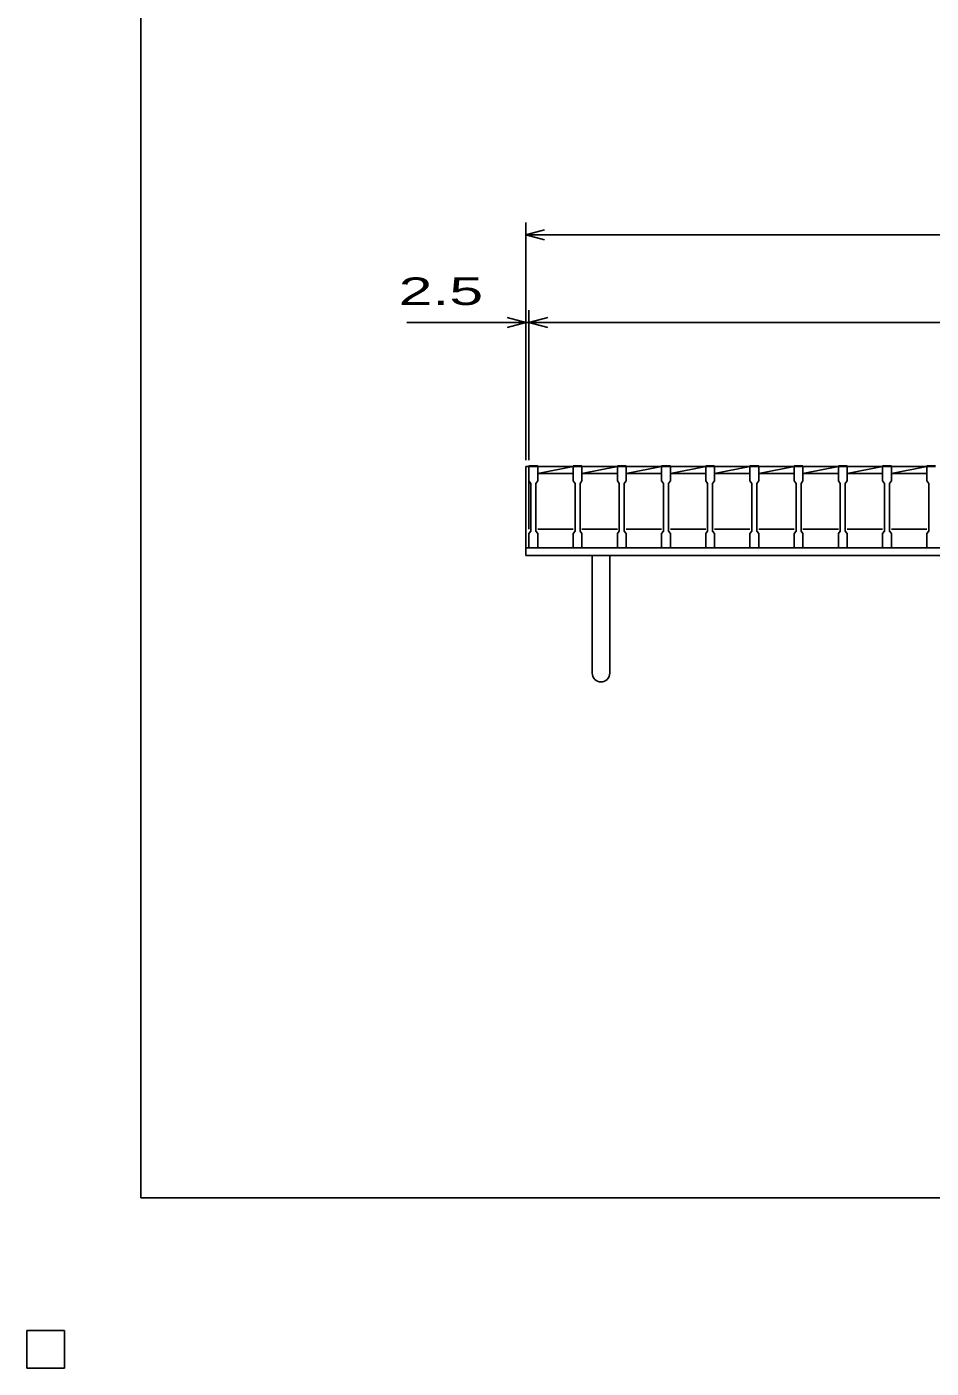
# Model space of a CAD drawing. Units: millimetres, scale not verified. Extents: x -1820 to 1731, y -1282 to 1054.
# Drawn here: x -1820 to -1098, y -1282 to -211 of the extents above; entities that cross this region are included whole.
import ezdxf
from ezdxf.enums import TextEntityAlignment as Align

# ---------------------------------------------------------------- set-up
doc = ezdxf.new("R2010")
doc.units = ezdxf.units.MM
doc.header["$LTSCALE"] = 10
for name, color, linetype, lineweight in [('0_2', 150, 'Continuous', 25), ('16', 3, 'Continuous', 25), ('19', 6, 'Continuous', 25), ('22', 4, 'Continuous', 25), ('24', 2, 'Continuous', 25), ('32', 4, 'Continuous', 25)]:
    doc.layers.add(name, color=color, linetype=linetype, lineweight=lineweight)
doc.styles.add('ベクトル', font='')
doc.styles.get('ベクトル').set_extended_font_data('ベクトル')

msp = doc.modelspace()

# ---------------------------------------------------------------- linework, layer by layer
at = {"layer": '0_2'}
for p, q in [((-1729, -1146.5), (-1729, 1053.5)), ((1731, -1146.5), (-1729, -1146.5)), ((-1790, -1252.5), (-1820, -1252.5)), ((-1820, -1252.5), (-1820, -1282.5)), ((-1790, -1252.5), (-1820, -1252.5)), ((-1820, -1252.5), (-1820, -1282.5)), ((-1790, -1252.5), (-1820, -1252.5)), ((-1820, -1252.5), (-1820, -1282.5)), ((-1790, -1252.5), (-1820, -1252.5)), ((-1820, -1252.5), (-1820, -1282.5)), ((-1790, -1252.5), (-1820, -1252.5)), ((-1820, -1252.5), (-1820, -1282.5)), ((-1790, -1282.5), (-1790, -1252.5)), ((-1790, -1282.5), (-1790, -1252.5)), ((-1790, -1282.5), (-1790, -1252.5)), ((-1790, -1282.5), (-1790, -1252.5)), ((-1790, -1282.5), (-1790, -1252.5)), ((-1820, -1282.5), (-1790, -1282.5)), ((-1820, -1282.5), (-1790, -1282.5)), ((-1820, -1282.5), (-1790, -1282.5)), ((-1820, -1282.5), (-1790, -1282.5)), ((-1820, -1282.5), (-1790, -1282.5))]:
    msp.add_line(p, q, dxfattribs=at)
at = {"layer": '16'}
for p, q in [((-1419, -562.5), (-1419, -561.8)), ((-1419, -561.8), (-1412, -561.8)), ((-1419, -562.5), (-1419, -574)), ((-1412, -562.5), (-1419, -562.5)), ((-1419, -562.5), (-1419, -612.5)), ((-1412, -561.8), (-1412, -562.5)), ((-1412, -574), (-1412, -562.5)), ((-1412, -562.5), (-1383.7, -562.5)), ((-1412, -568), (-1383.7, -562.5)), ((-1383.7, -562.5), (-1383.7, -561.8)), ((-1383.7, -561.8), (-1376.7, -561.8)), ((-1383.7, -562.5), (-1383.7, -574)), ((-1376.7, -562.5), (-1383.7, -562.5)), ((-1376.7, -561.8), (-1376.7, -562.5)), ((-1376.7, -574), (-1376.7, -562.5)), ((-1376.7, -562.5), (-1348.4, -562.5)), ((-1376.7, -568), (-1348.4, -562.5)), ((-1348.4, -562.5), (-1348.4, -561.8)), ((-1348.4, -561.8), (-1341.4, -561.8)), ((-1348.4, -562.5), (-1348.4, -574)), ((-1341.4, -562.5), (-1348.4, -562.5)), ((-1341.4, -561.8), (-1341.4, -562.5)), ((-1341.4, -574), (-1341.4, -562.5)), ((-1341.4, -562.5), (-1313.1, -562.5)), ((-1341.4, -568), (-1313.1, -562.5)), ((-1313.1, -562.5), (-1313.1, -561.8)), ((-1313.1, -561.8), (-1306.1, -561.8)), ((-1313.1, -562.5), (-1313.1, -574)), ((-1306.1, -562.5), (-1313.1, -562.5)), ((-1306.1, -561.8), (-1306.1, -562.5)), ((-1306.1, -574), (-1306.1, -562.5)), ((-1306.1, -562.5), (-1277.8, -562.5)), ((-1306.1, -568), (-1277.8, -562.5)), ((-1277.8, -562.5), (-1277.8, -561.8)), ((-1277.8, -561.8), (-1270.8, -561.8)), ((-1277.8, -562.5), (-1277.8, -574)), ((-1270.8, -562.5), (-1277.8, -562.5)), ((-1270.8, -561.8), (-1270.8, -562.5)), ((-1270.8, -574), (-1270.8, -562.5)), ((-1270.8, -562.5), (-1242.5, -562.5)), ((-1270.8, -568), (-1242.5, -562.5)), ((-1242.5, -562.5), (-1242.5, -561.8)), ((-1242.5, -561.8), (-1235.5, -561.8)), ((-1242.5, -562.5), (-1242.5, -574)), ((-1235.5, -562.5), (-1242.5, -562.5)), ((-1235.5, -561.8), (-1235.5, -562.5)), ((-1235.5, -574), (-1235.5, -562.5)), ((-1235.5, -562.5), (-1207.2, -562.5)), ((-1235.5, -568), (-1207.2, -562.5)), ((-1207.2, -562.5), (-1207.2, -561.8)), ((-1207.2, -561.8), (-1200.2, -561.8)), ((-1207.2, -562.5), (-1207.2, -574)), ((-1200.2, -562.5), (-1207.2, -562.5)), ((-1200.2, -561.8), (-1200.2, -562.5)), ((-1200.2, -574), (-1200.2, -562.5)), ((-1200.2, -562.5), (-1171.9, -562.5)), ((-1200.2, -568), (-1171.9, -562.5)), ((-1171.9, -562.5), (-1171.9, -561.8)), ((-1171.9, -561.8), (-1164.9, -561.8)), ((-1171.9, -562.5), (-1171.9, -574)), ((-1164.9, -562.5), (-1171.9, -562.5)), ((-1164.9, -561.8), (-1164.9, -562.5)), ((-1164.9, -574), (-1164.9, -562.5)), ((-1164.9, -562.5), (-1136.6, -562.5)), ((-1164.9, -568), (-1136.6, -562.5)), ((-1136.6, -562.5), (-1136.6, -561.8)), ((-1136.6, -561.8), (-1129.6, -561.8)), ((-1136.6, -562.5), (-1136.6, -574)), ((-1129.6, -562.5), (-1136.6, -562.5)), ((-1129.6, -561.8), (-1129.6, -562.5)), ((-1129.6, -574), (-1129.6, -562.5)), ((-1129.6, -562.5), (-1101.3, -562.5)), ((-1129.6, -568), (-1101.3, -562.5)), ((-1101.3, -562.5), (-1101.3, -561.8)), ((-1101.3, -561.8), (-1094.3, -561.8)), ((-1101.3, -562.5), (-1101.3, -574)), ((-1094.3, -562.5), (-1101.3, -562.5)), ((-1419, -574), (-1417.5, -576)), ((-1417.5, -576), (-1417.5, -614)), ((-1413.5, -576), (-1412, -574)), ((-1413.5, -614), (-1413.5, -576)), ((-1412, -568), (-1383.7, -568)), ((-1383.7, -574), (-1382.2, -576)), ((-1382.2, -576), (-1382.2, -614)), ((-1378.2, -576), (-1376.7, -574)), ((-1378.2, -614), (-1378.2, -576)), ((-1376.7, -568), (-1348.4, -568)), ((-1348.4, -574), (-1346.9, -576)), ((-1346.9, -576), (-1346.9, -614)), ((-1342.9, -576), (-1341.4, -574)), ((-1342.9, -614), (-1342.9, -576)), ((-1341.4, -568), (-1313.1, -568)), ((-1313.1, -574), (-1311.6, -576)), ((-1311.6, -576), (-1311.6, -614)), ((-1307.6, -576), (-1306.1, -574)), ((-1307.6, -614), (-1307.6, -576)), ((-1306.1, -568), (-1277.8, -568)), ((-1277.8, -574), (-1276.3, -576)), ((-1276.3, -576), (-1276.3, -614)), ((-1272.3, -576), (-1270.8, -574)), ((-1272.3, -614), (-1272.3, -576)), ((-1270.8, -568), (-1242.5, -568)), ((-1242.5, -574), (-1241, -576)), ((-1241, -576), (-1241, -614)), ((-1237, -576), (-1235.5, -574)), ((-1237, -614), (-1237, -576)), ((-1235.5, -568), (-1207.2, -568)), ((-1207.2, -574), (-1205.7, -576)), ((-1205.7, -576), (-1205.7, -614)), ((-1201.7, -576), (-1200.2, -574)), ((-1201.7, -614), (-1201.7, -576)), ((-1200.2, -568), (-1171.9, -568)), ((-1171.9, -574), (-1170.4, -576)), ((-1170.4, -576), (-1170.4, -614)), ((-1166.4, -576), (-1164.9, -574)), ((-1166.4, -614), (-1166.4, -576)), ((-1164.9, -568), (-1136.6, -568)), ((-1136.6, -574), (-1135.1, -576)), ((-1135.1, -576), (-1135.1, -614)), ((-1131.1, -576), (-1129.6, -574)), ((-1131.1, -614), (-1131.1, -576)), ((-1129.6, -568), (-1101.3, -568)), ((-1101.3, -574), (-1099.8, -576)), ((-1099.8, -576), (-1099.8, -614)), ((-1417.5, -614), (-1419, -616)), ((-1419, -616), (-1419, -627.5)), ((-1412, -616), (-1413.5, -614)), ((-1412, -612.5), (-1383.7, -612.5)), ((-1412, -627.5), (-1412, -616)), ((-1382.2, -614), (-1383.7, -616)), ((-1383.7, -616), (-1383.7, -627.5)), ((-1376.7, -616), (-1378.2, -614)), ((-1376.7, -612.5), (-1348.4, -612.5)), ((-1376.7, -627.5), (-1376.7, -616)), ((-1346.9, -614), (-1348.4, -616)), ((-1348.4, -616), (-1348.4, -627.5)), ((-1341.4, -616), (-1342.9, -614)), ((-1341.4, -612.5), (-1313.1, -612.5)), ((-1341.4, -627.5), (-1341.4, -616)), ((-1311.6, -614), (-1313.1, -616)), ((-1313.1, -616), (-1313.1, -627.5)), ((-1306.1, -616), (-1307.6, -614)), ((-1306.1, -612.5), (-1277.8, -612.5)), ((-1306.1, -627.5), (-1306.1, -616)), ((-1276.3, -614), (-1277.8, -616)), ((-1277.8, -616), (-1277.8, -627.5)), ((-1270.8, -616), (-1272.3, -614)), ((-1270.8, -612.5), (-1242.5, -612.5)), ((-1270.8, -627.5), (-1270.8, -616)), ((-1241, -614), (-1242.5, -616)), ((-1242.5, -616), (-1242.5, -627.5)), ((-1235.5, -616), (-1237, -614)), ((-1235.5, -612.5), (-1207.2, -612.5)), ((-1235.5, -627.5), (-1235.5, -616)), ((-1205.7, -614), (-1207.2, -616)), ((-1207.2, -616), (-1207.2, -627.5)), ((-1200.2, -616), (-1201.7, -614)), ((-1200.2, -612.5), (-1171.9, -612.5)), ((-1200.2, -627.5), (-1200.2, -616)), ((-1170.4, -614), (-1171.9, -616)), ((-1171.9, -616), (-1171.9, -627.5)), ((-1164.9, -616), (-1166.4, -614)), ((-1164.9, -612.5), (-1136.6, -612.5)), ((-1164.9, -627.5), (-1164.9, -616)), ((-1135.1, -614), (-1136.6, -616)), ((-1136.6, -616), (-1136.6, -627.5)), ((-1129.6, -616), (-1131.1, -614)), ((-1129.6, -612.5), (-1101.3, -612.5)), ((-1129.6, -627.5), (-1129.6, -616)), ((-1099.8, -614), (-1101.3, -616)), ((-1101.3, -616), (-1101.3, -627.5)), ((-1419, -627.5), (-1412, -627.5)), ((-1383.7, -627.5), (-1376.7, -627.5)), ((-1348.4, -627.5), (-1341.4, -627.5)), ((-1313.1, -627.5), (-1306.1, -627.5)), ((-1277.8, -627.5), (-1270.8, -627.5)), ((-1242.5, -627.5), (-1235.5, -627.5)), ((-1207.2, -627.5), (-1200.2, -627.5)), ((-1171.9, -627.5), (-1164.9, -627.5)), ((-1136.6, -627.5), (-1129.6, -627.5)), ((-1101.3, -627.5), (-1094.3, -627.5)), ((-1790, -1252.5), (-1820, -1252.5)), ((-1820, -1252.5), (-1820, -1282.5)), ((-1790, -1252.5), (-1820, -1252.5)), ((-1820, -1252.5), (-1820, -1282.5)), ((-1790, -1252.5), (-1820, -1252.5)), ((-1820, -1252.5), (-1820, -1282.5)), ((-1790, -1252.5), (-1820, -1252.5)), ((-1820, -1252.5), (-1820, -1282.5)), ((-1790, -1252.5), (-1820, -1252.5)), ((-1820, -1252.5), (-1820, -1282.5)), ((-1790, -1282.5), (-1790, -1252.5)), ((-1790, -1282.5), (-1790, -1252.5)), ((-1790, -1282.5), (-1790, -1252.5)), ((-1790, -1282.5), (-1790, -1252.5)), ((-1790, -1282.5), (-1790, -1252.5)), ((-1820, -1282.5), (-1790, -1282.5)), ((-1820, -1282.5), (-1790, -1282.5)), ((-1820, -1282.5), (-1790, -1282.5)), ((-1820, -1282.5), (-1790, -1282.5)), ((-1820, -1282.5), (-1790, -1282.5))]:
    msp.add_line(p, q, dxfattribs=at)
at = {"layer": '19'}
for p, q in [((-1421.5, -627.5), (-1421.5, -562.5)), ((-1421.5, -562.5), (-1419, -562.5)), ((-1421.5, -627.5), (-421.5, -627.5)), ((-1421.5, -633.5), (-1421.5, -627.5)), ((-421.5, -633.5), (-1421.5, -633.5)), ((-1368.5, -633.5), (-1368.5, -727.5)), ((-1354.5, -727.5), (-1354.5, -633.5))]:
    msp.add_line(p, q, dxfattribs=at)
msp.add_arc((-1361.5, -727.5), 7, 180, 0, dxfattribs=at)
at = {"layer": '22'}
for p, q in [((-1421.5, -557.5), (-1421.5, -367.5)), ((-1421.5, -377.5), (-1406.5, -373.5)), ((-1406.5, -381.5), (-1421.5, -377.5)), ((-1421.5, -377.5), (-421.5, -377.5)), ((-1421.5, -557.5), (-1421.5, -437.5)), ((-1419, -557.5), (-1419, -437.5)), ((-1516.5, -447.5), (-1421.5, -447.5)), ((-1421.5, -447.5), (-1436.5, -443.5)), ((-1436.5, -451.5), (-1421.5, -447.5)), ((-1421.5, -447.5), (-1419, -447.5)), ((-1419, -447.5), (-1404, -443.5)), ((-1404, -451.5), (-1419, -447.5)), ((-1419, -447.5), (-424, -447.5))]:
    msp.add_line(p, q, dxfattribs=at)
at = {"layer": '22', "color": 2}
for p, q in [((-1790, -1252.5), (-1820, -1252.5)), ((-1820, -1252.5), (-1820, -1282.5)), ((-1790, -1252.5), (-1820, -1252.5)), ((-1820, -1252.5), (-1820, -1282.5)), ((-1790, -1252.5), (-1820, -1252.5)), ((-1820, -1252.5), (-1820, -1282.5)), ((-1790, -1282.5), (-1790, -1252.5)), ((-1790, -1282.5), (-1790, -1252.5)), ((-1790, -1282.5), (-1790, -1252.5)), ((-1820, -1282.5), (-1790, -1282.5)), ((-1820, -1282.5), (-1790, -1282.5)), ((-1820, -1282.5), (-1790, -1282.5))]:
    msp.add_line(p, q, dxfattribs=at)
at = {"layer": '24', "color": 4}
for p, q in [((-1790, -1252.5), (-1820, -1252.5)), ((-1820, -1252.5), (-1820, -1282.5)), ((-1790, -1252.5), (-1820, -1252.5)), ((-1820, -1252.5), (-1820, -1282.5)), ((-1790, -1252.5), (-1820, -1252.5)), ((-1820, -1252.5), (-1820, -1282.5)), ((-1790, -1282.5), (-1790, -1252.5)), ((-1790, -1282.5), (-1790, -1252.5)), ((-1790, -1282.5), (-1790, -1252.5)), ((-1820, -1282.5), (-1790, -1282.5)), ((-1820, -1282.5), (-1790, -1282.5)), ((-1820, -1282.5), (-1790, -1282.5))]:
    msp.add_line(p, q, dxfattribs=at)
at = {"layer": '32'}
for p, q in [((-1790, -1252.5), (-1820, -1252.5)), ((-1820, -1252.5), (-1820, -1282.5)), ((-1790, -1252.5), (-1820, -1252.5)), ((-1820, -1252.5), (-1820, -1282.5)), ((-1790, -1252.5), (-1820, -1252.5)), ((-1820, -1252.5), (-1820, -1282.5)), ((-1790, -1252.5), (-1820, -1252.5)), ((-1820, -1252.5), (-1820, -1282.5)), ((-1790, -1252.5), (-1820, -1252.5)), ((-1820, -1252.5), (-1820, -1282.5)), ((-1790, -1282.5), (-1790, -1252.5)), ((-1790, -1282.5), (-1790, -1252.5)), ((-1790, -1282.5), (-1790, -1252.5)), ((-1790, -1282.5), (-1790, -1252.5)), ((-1790, -1282.5), (-1790, -1252.5)), ((-1820, -1282.5), (-1790, -1282.5)), ((-1820, -1282.5), (-1790, -1282.5)), ((-1820, -1282.5), (-1790, -1282.5)), ((-1820, -1282.5), (-1790, -1282.5)), ((-1820, -1282.5), (-1790, -1282.5))]:
    msp.add_line(p, q, dxfattribs=at)

# ---------------------------------------------------------------- texts
at = {"layer": '22', "color": 2, "style": 'ベクトル', "width": 1.65}
msp.add_text(' 2.5 ', height=21.99, dxfattribs=at).set_placement((-1536.5, -422.5), align=Align.MIDDLE_LEFT)

doc.saveas('drawing.dxf')
